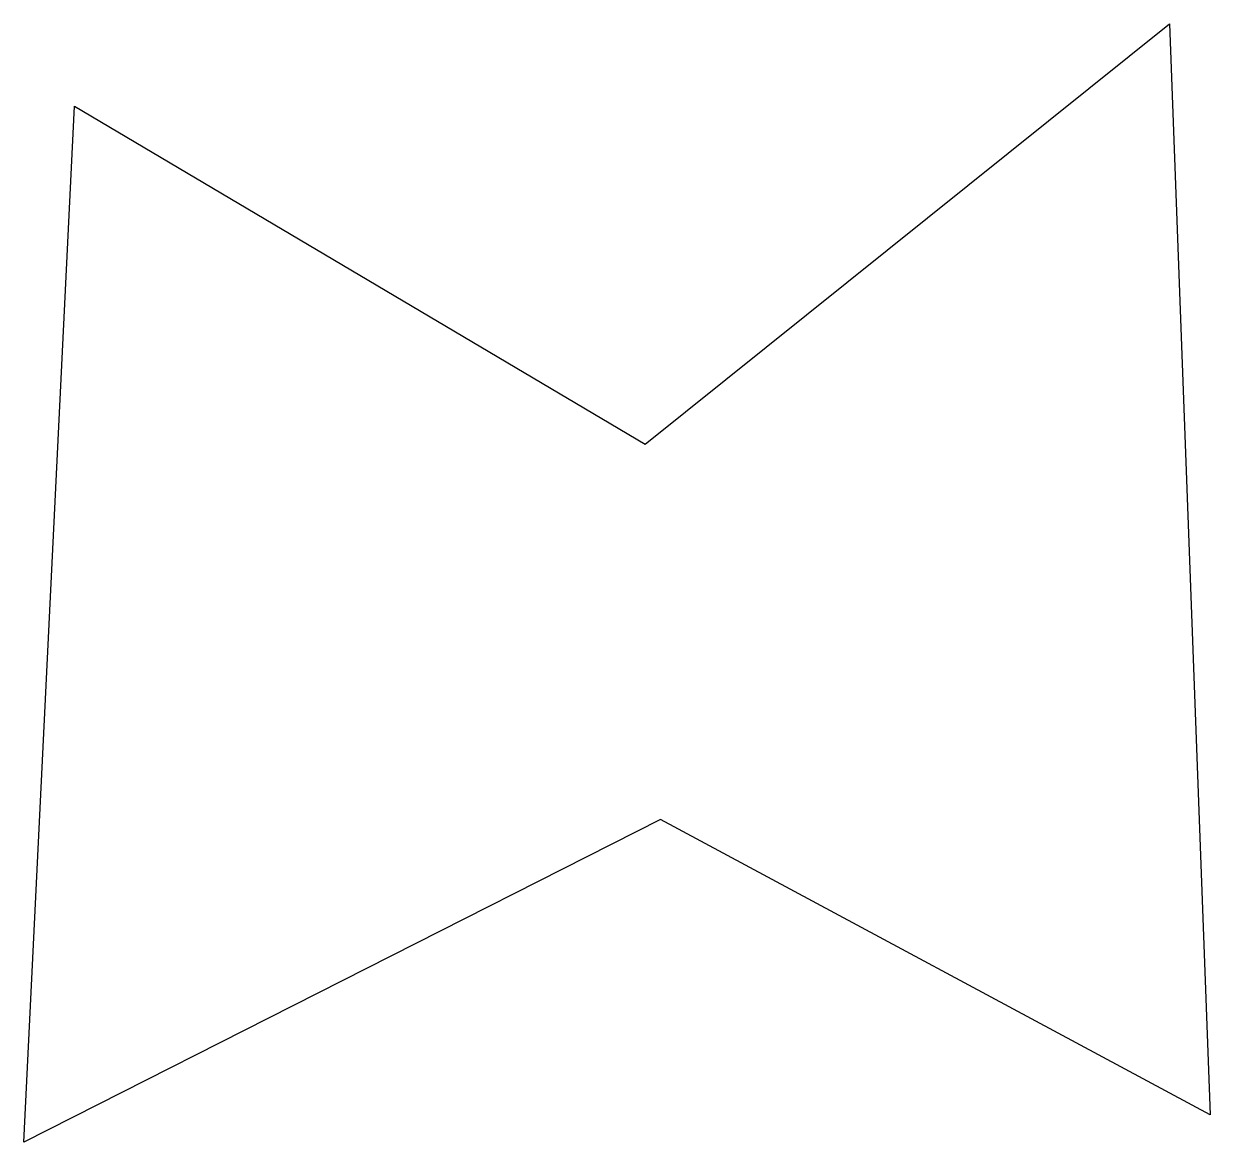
# Model space of a CAD drawing. Extents: x -1.24 to 7.96, y 0.14 to 8.82.
import ezdxf

# ---------------------------------------------------------------- set-up
doc = ezdxf.new("R2010")
doc.units = 0
doc.header["$MEASUREMENT"] = 0
doc.layers.get('0').update_dxf_attribs({"linetype": 'CONTINUOUS'})

msp = doc.modelspace()

# ---------------------------------------------------------------- linework, layer by layer
msp.add_lwpolyline([(-0.8493, 8.1788), (3.576, 5.5565), (7.6427, 8.8169), (7.9577, 0.357), (3.695, 2.6469), (-1.2422, 0.1445)], close=True)

doc.saveas('drawing.dxf')
